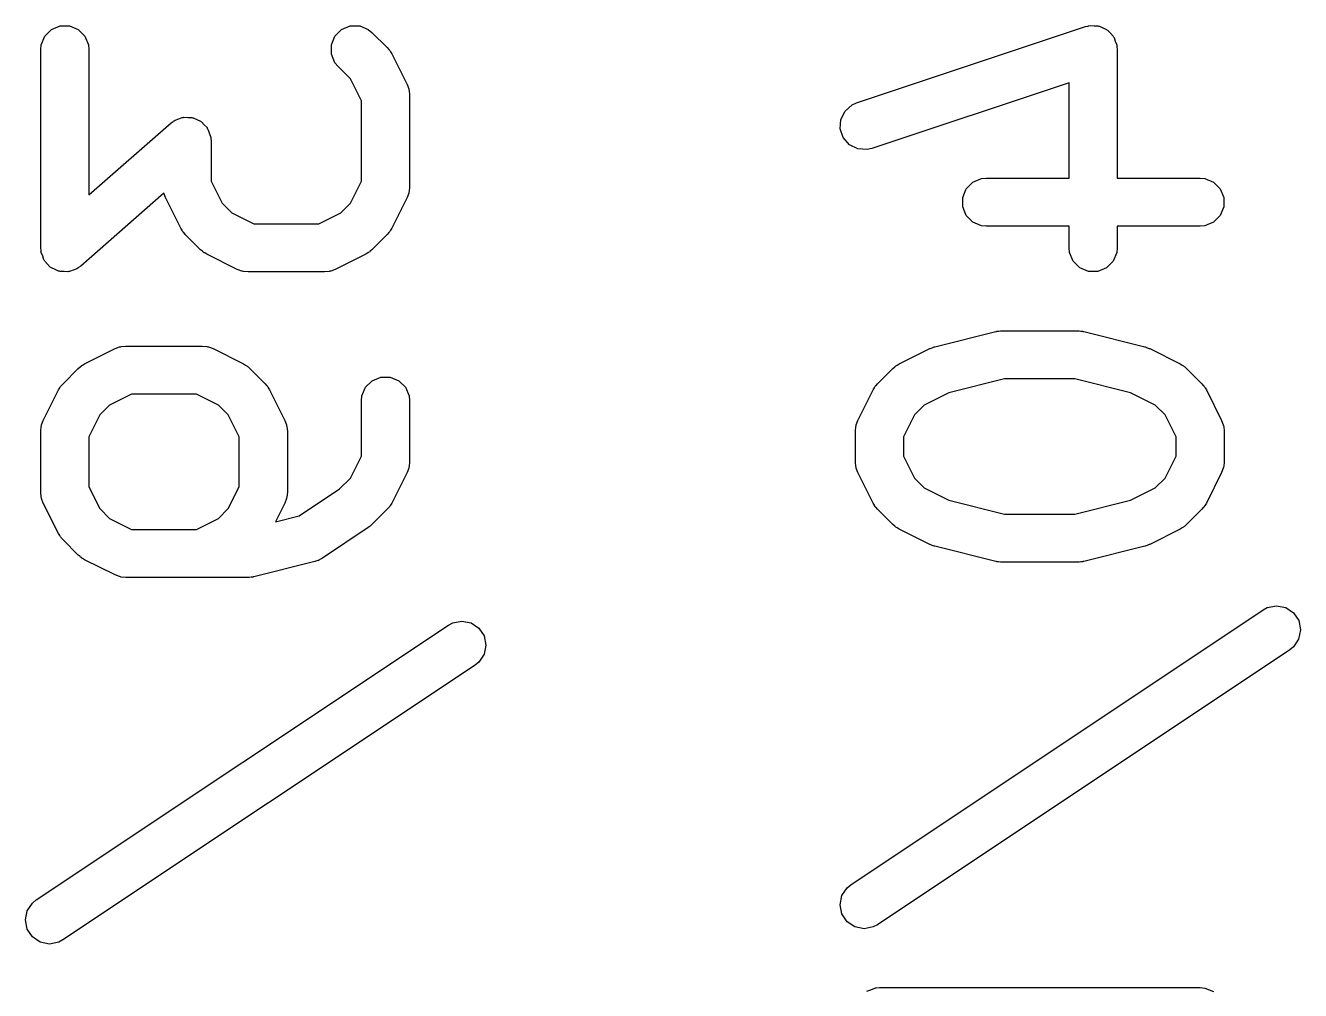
# Model space of a CAD drawing. Extents: x 2.6 to 14.1, y -9.2 to -3.9.
# Drawn here: x 4.1648 to 4.3213, y -9.0203 to -8.9019 of the extents above; entities that cross this region are included whole.
import ezdxf

# ---------------------------------------------------------------- set-up
doc = ezdxf.new("R2010")
doc.units = 0
doc.header["$MEASUREMENT"] = 0
doc.layers.add('BLACK', color=7, linetype='CONTINUOUS')

msp = doc.modelspace()

# ---------------------------------------------------------------- linework, layer by layer
at = {"layer": 'BLACK', "linetype": 'CONTINUOUS'}
for p, q in [((4.16719, -8.9032), (4.168, -8.90238)), ((4.168, -8.90238), (4.16907, -8.90194)), ((4.16907, -8.90194), (4.17022, -8.90194)), ((4.17022, -8.90194), (4.17128, -8.90238)), ((4.17128, -8.90238), (4.1721, -8.9032)), ((4.20281, -8.9032), (4.20362, -8.90238)), ((4.20362, -8.90238), (4.20469, -8.90194)), ((4.20469, -8.90194), (4.20584, -8.90194)), ((4.20584, -8.90194), (4.2069, -8.90238)), ((4.2069, -8.90238), (4.20735, -8.90275)), ((4.20735, -8.90275), (4.20923, -8.90462)), ((4.26683, -8.91141), (4.29496, -8.90203)), ((4.29496, -8.90203), (4.29524, -8.90197)), ((4.29524, -8.90197), (4.29531, -8.90194)), ((4.29531, -8.90194), (4.29537, -8.90194)), ((4.29537, -8.90194), (4.29552, -8.90191)), ((4.29552, -8.90191), (4.29599, -8.90194)), ((4.29599, -8.90194), (4.29647, -8.90194)), ((4.29647, -8.90194), (4.29656, -8.90198)), ((4.29656, -8.90198), (4.29667, -8.90199)), ((4.29667, -8.90199), (4.29709, -8.9022)), ((4.29709, -8.9022), (4.29753, -8.90238)), ((4.29753, -8.90238), (4.2976, -8.90246)), ((4.2976, -8.90246), (4.2977, -8.9025)), ((4.2977, -8.9025), (4.29801, -8.90286)), ((4.29801, -8.90286), (4.29834, -8.9032)), ((4.16669, -8.90484), (4.16675, -8.90426)), ((4.16675, -8.90426), (4.16719, -8.9032)), ((4.1721, -8.9032), (4.17254, -8.90426)), ((4.17254, -8.90426), (4.1726, -8.90484)), ((4.20237, -8.90426), (4.20281, -8.9032)), ((4.20237, -8.90541), (4.20237, -8.90426)), ((4.20923, -8.90462), (4.20941, -8.90485)), ((4.29834, -8.9032), (4.29838, -8.90329)), ((4.29838, -8.90329), (4.29845, -8.90337)), ((4.29845, -8.90337), (4.2986, -8.90382)), ((4.2986, -8.90382), (4.29879, -8.90426)), ((4.29879, -8.90426), (4.2988, -8.90441)), ((4.2988, -8.90441), (4.29882, -8.90447)), ((4.29882, -8.90447), (4.29881, -8.90454)), ((4.29881, -8.90454), (4.29884, -8.90484)), ((4.16669, -8.92921), (4.16669, -8.90484)), ((4.1726, -8.90484), (4.1726, -8.9227)), ((4.20281, -8.90648), (4.20237, -8.90541)), ((4.20941, -8.90485), (4.20947, -8.9049)), ((4.20947, -8.9049), (4.20953, -8.90499)), ((4.20953, -8.90499), (4.20959, -8.90507)), ((4.20959, -8.90507), (4.20962, -8.90514)), ((4.20962, -8.90514), (4.20978, -8.90539)), ((4.20978, -8.90539), (4.21165, -8.90914)), ((4.29884, -8.90484), (4.29884, -8.92063)), ((4.20318, -8.90692), (4.20281, -8.90648)), ((4.20471, -8.90846), (4.20318, -8.90692)), ((4.20606, -8.91116), (4.20471, -8.90846)), ((4.21165, -8.90914), (4.21186, -8.90968)), ((4.29294, -8.90893), (4.2687, -8.91701)), ((4.29294, -8.92063), (4.29294, -8.90893)), ((4.21186, -8.90968), (4.21187, -8.90979)), ((4.21187, -8.90979), (4.21191, -8.90988)), ((4.21191, -8.90988), (4.21197, -8.91046)), ((4.21197, -8.91046), (4.21197, -8.92171)), ((4.20606, -8.92101), (4.20606, -8.91116)), ((4.26492, -8.91343), (4.26544, -8.9124)), ((4.26544, -8.9124), (4.26631, -8.91164)), ((4.26631, -8.91164), (4.26683, -8.91141)), ((4.1726, -8.9227), (4.1827, -8.91386)), ((4.1827, -8.91386), (4.18295, -8.91368)), ((4.18295, -8.91368), (4.183, -8.91363)), ((4.183, -8.91363), (4.18305, -8.91361)), ((4.18305, -8.91361), (4.18317, -8.91353)), ((4.18317, -8.91353), (4.18362, -8.91337)), ((4.18362, -8.91337), (4.18406, -8.91319)), ((4.18406, -8.91319), (4.18416, -8.91319)), ((4.18416, -8.91319), (4.18426, -8.91316)), ((4.18426, -8.91316), (4.18474, -8.91319)), ((4.18474, -8.91319), (4.18522, -8.91319)), ((4.18522, -8.91319), (4.18531, -8.91323)), ((4.18531, -8.91323), (4.18541, -8.91323)), ((4.18541, -8.91323), (4.18584, -8.91345)), ((4.18584, -8.91345), (4.18628, -8.91363)), ((4.18628, -8.91363), (4.18635, -8.9137)), ((4.18635, -8.9137), (4.18644, -8.91374)), ((4.18644, -8.91374), (4.18676, -8.9141)), ((4.26484, -8.91458), (4.26492, -8.91343)), ((4.18676, -8.9141), (4.1871, -8.91444)), ((4.1871, -8.91444), (4.18713, -8.91454)), ((4.18713, -8.91454), (4.1872, -8.91461)), ((4.1872, -8.91461), (4.18735, -8.91507)), ((4.18735, -8.91507), (4.18754, -8.91551)), ((4.18754, -8.91551), (4.18755, -8.91565)), ((4.2652, -8.91567), (4.26484, -8.91458)), ((4.18755, -8.91565), (4.18757, -8.9157)), ((4.18757, -8.9157), (4.18756, -8.91578)), ((4.18756, -8.91578), (4.18759, -8.91608)), ((4.18759, -8.91608), (4.18759, -8.92101)), ((4.26596, -8.91654), (4.2652, -8.91567)), ((4.26699, -8.91706), (4.26596, -8.91654)), ((4.26814, -8.91714), (4.26699, -8.91706)), ((4.2687, -8.91701), (4.26814, -8.91714)), ((4.18759, -8.92101), (4.18894, -8.92371)), ((4.20471, -8.92371), (4.20606, -8.92101)), ((4.21197, -8.92171), (4.21191, -8.92228)), ((4.28031, -8.92194), (4.28113, -8.92113)), ((4.28113, -8.92113), (4.28219, -8.92069)), ((4.28219, -8.92069), (4.28277, -8.92063)), ((4.28277, -8.92063), (4.29294, -8.92063)), ((4.29884, -8.92063), (4.30901, -8.92063)), ((4.30901, -8.92063), (4.30959, -8.92069)), ((4.30959, -8.92069), (4.31065, -8.92113)), ((4.31065, -8.92113), (4.31147, -8.92194)), ((4.1818, -8.9225), (4.17159, -8.93143)), ((4.182, -8.92303), (4.1818, -8.9225)), ((4.18387, -8.92678), (4.182, -8.92303)), ((4.21165, -8.92303), (4.20978, -8.92678)), ((4.21186, -8.92249), (4.21165, -8.92303)), ((4.21187, -8.92238), (4.21186, -8.92249)), ((4.21191, -8.92228), (4.21187, -8.92238)), ((4.27987, -8.92301), (4.28031, -8.92194)), ((4.27987, -8.92416), (4.27987, -8.92301)), ((4.31147, -8.92194), (4.31191, -8.92301)), ((4.31191, -8.92301), (4.31191, -8.92416)), ((4.18894, -8.92371), (4.19014, -8.92491)), ((4.19014, -8.92491), (4.19284, -8.92625)), ((4.20082, -8.92625), (4.20351, -8.92491)), ((4.20351, -8.92491), (4.20471, -8.92371)), ((4.28031, -8.92522), (4.27987, -8.92416)), ((4.31191, -8.92416), (4.31147, -8.92522)), ((4.19284, -8.92625), (4.20082, -8.92625)), ((4.28113, -8.92604), (4.28031, -8.92522)), ((4.28219, -8.92648), (4.28113, -8.92604)), ((4.28277, -8.92654), (4.28219, -8.92648)), ((4.29294, -8.92654), (4.28277, -8.92654)), ((4.29294, -8.92921), (4.29294, -8.92654)), ((4.30901, -8.92654), (4.29884, -8.92654)), ((4.29884, -8.92654), (4.29884, -8.92921)), ((4.30959, -8.92648), (4.30901, -8.92654)), ((4.31065, -8.92604), (4.30959, -8.92648)), ((4.31147, -8.92522), (4.31065, -8.92604)), ((4.18403, -8.92703), (4.18387, -8.92678)), ((4.18406, -8.9271), (4.18403, -8.92703)), ((4.18413, -8.92718), (4.18406, -8.9271)), ((4.18418, -8.92727), (4.18413, -8.92718)), ((4.18424, -8.92732), (4.18418, -8.92727)), ((4.18443, -8.92755), (4.18424, -8.92732)), ((4.1863, -8.92942), (4.18443, -8.92755)), ((4.20923, -8.92755), (4.20735, -8.92942)), ((4.20941, -8.92732), (4.20923, -8.92755)), ((4.20947, -8.92727), (4.20941, -8.92732)), ((4.20953, -8.92718), (4.20947, -8.92727)), ((4.20959, -8.9271), (4.20953, -8.92718)), ((4.20962, -8.92703), (4.20959, -8.9271)), ((4.20978, -8.92678), (4.20962, -8.92703)), ((4.16672, -8.92951), (4.16669, -8.92921)), ((4.16671, -8.92959), (4.16672, -8.92951)), ((4.16673, -8.92964), (4.16671, -8.92959)), ((4.16675, -8.92978), (4.16673, -8.92964)), ((4.18653, -8.92961), (4.1863, -8.92942)), ((4.18658, -8.92967), (4.18653, -8.92961)), ((4.18667, -8.92972), (4.18658, -8.92967)), ((4.20707, -8.92967), (4.20698, -8.92972)), ((4.20712, -8.92961), (4.20707, -8.92967)), ((4.20735, -8.92942), (4.20712, -8.92961)), ((4.29299, -8.92978), (4.29294, -8.92921)), ((4.29884, -8.92921), (4.29879, -8.92978)), ((4.16693, -8.93023), (4.16675, -8.92978)), ((4.16708, -8.93068), (4.16693, -8.93023)), ((4.16715, -8.93076), (4.16708, -8.93068)), ((4.16719, -8.93085), (4.16715, -8.93076)), ((4.16753, -8.93119), (4.16719, -8.93085)), ((4.16784, -8.93155), (4.16753, -8.93119)), ((4.18675, -8.92979), (4.18667, -8.92972)), ((4.18682, -8.92982), (4.18675, -8.92979)), ((4.18707, -8.92997), (4.18682, -8.92982)), ((4.19082, -8.93185), (4.18707, -8.92997)), ((4.20658, -8.92997), (4.20283, -8.93185)), ((4.20683, -8.92982), (4.20658, -8.92997)), ((4.2069, -8.92979), (4.20683, -8.92982)), ((4.20698, -8.92972), (4.2069, -8.92979)), ((4.29343, -8.93085), (4.29299, -8.92978)), ((4.29425, -8.93166), (4.29343, -8.93085)), ((4.29834, -8.93085), (4.29753, -8.93166)), ((4.29879, -8.92978), (4.29834, -8.93085)), ((4.16793, -8.93159), (4.16784, -8.93155)), ((4.168, -8.93166), (4.16793, -8.93159)), ((4.16844, -8.93185), (4.168, -8.93166)), ((4.16888, -8.93206), (4.16844, -8.93185)), ((4.16897, -8.93207), (4.16888, -8.93206)), ((4.16907, -8.9321), (4.16897, -8.93207)), ((4.16955, -8.9321), (4.16907, -8.9321)), ((4.17002, -8.93214), (4.16955, -8.9321)), ((4.17012, -8.9321), (4.17002, -8.93214)), ((4.17022, -8.9321), (4.17012, -8.9321)), ((4.17066, -8.93192), (4.17022, -8.9321)), ((4.17112, -8.93177), (4.17066, -8.93192)), ((4.17123, -8.93168), (4.17112, -8.93177)), ((4.17128, -8.93166), (4.17123, -8.93168)), ((4.17134, -8.93161), (4.17128, -8.93166)), ((4.17159, -8.93143), (4.17134, -8.93161)), ((4.19136, -8.93206), (4.19082, -8.93185)), ((4.19147, -8.93206), (4.19136, -8.93206)), ((4.19156, -8.9321), (4.19147, -8.93206)), ((4.19214, -8.93216), (4.19156, -8.9321)), ((4.20151, -8.93216), (4.19214, -8.93216)), ((4.20209, -8.9321), (4.20151, -8.93216)), ((4.20219, -8.93206), (4.20209, -8.9321)), ((4.20229, -8.93206), (4.20219, -8.93206)), ((4.20283, -8.93185), (4.20229, -8.93206)), ((4.29531, -8.9321), (4.29425, -8.93166)), ((4.29647, -8.9321), (4.29531, -8.9321)), ((4.29753, -8.93166), (4.29647, -8.9321)), ((4.27643, -8.94134), (4.28392, -8.93947)), ((4.28392, -8.93947), (4.28402, -8.93945)), ((4.28402, -8.93945), (4.28406, -8.93944)), ((4.28406, -8.93944), (4.28428, -8.93941)), ((4.28428, -8.93941), (4.2845, -8.93938)), ((4.2845, -8.93938), (4.28454, -8.93939)), ((4.28454, -8.93939), (4.28464, -8.93938)), ((4.28464, -8.93938), (4.29401, -8.93938)), ((4.29401, -8.93938), (4.29411, -8.93939)), ((4.29411, -8.93939), (4.29416, -8.93938)), ((4.29416, -8.93938), (4.29437, -8.93941)), ((4.29437, -8.93941), (4.29459, -8.93944)), ((4.29459, -8.93944), (4.29463, -8.93945)), ((4.29463, -8.93945), (4.29473, -8.93947)), ((4.29473, -8.93947), (4.30223, -8.94134)), ((4.17207, -8.94344), (4.17582, -8.94156)), ((4.17582, -8.94156), (4.17636, -8.94136)), ((4.17636, -8.94136), (4.17647, -8.94135)), ((4.17647, -8.94135), (4.17657, -8.94131)), ((4.17657, -8.94131), (4.17714, -8.94125)), ((4.17714, -8.94125), (4.18652, -8.94125)), ((4.18652, -8.94125), (4.18709, -8.94131)), ((4.18709, -8.94131), (4.18719, -8.94135)), ((4.18719, -8.94135), (4.1873, -8.94136)), ((4.1873, -8.94136), (4.18784, -8.94156)), ((4.18784, -8.94156), (4.19159, -8.94344)), ((4.27207, -8.94344), (4.27582, -8.94156)), ((4.27582, -8.94156), (4.27586, -8.94155)), ((4.27586, -8.94155), (4.27588, -8.94154)), ((4.27588, -8.94154), (4.27612, -8.94145)), ((4.27612, -8.94145), (4.27636, -8.94136)), ((4.27636, -8.94136), (4.27638, -8.94136)), ((4.27638, -8.94136), (4.27643, -8.94134)), ((4.30223, -8.94134), (4.30227, -8.94136)), ((4.30227, -8.94136), (4.30229, -8.94136)), ((4.30229, -8.94136), (4.30253, -8.94145)), ((4.30253, -8.94145), (4.30277, -8.94154)), ((4.30277, -8.94154), (4.30279, -8.94155)), ((4.30279, -8.94155), (4.30283, -8.94156)), ((4.30283, -8.94156), (4.30658, -8.94344)), ((4.17153, -8.94381), (4.17158, -8.94375)), ((4.17158, -8.94375), (4.17167, -8.94369)), ((4.17167, -8.94369), (4.17175, -8.94363)), ((4.17175, -8.94363), (4.17182, -8.9436)), ((4.17182, -8.9436), (4.17207, -8.94344)), ((4.19159, -8.94344), (4.19183, -8.9436)), ((4.19183, -8.9436), (4.19191, -8.94363)), ((4.19191, -8.94363), (4.19199, -8.94369)), ((4.19199, -8.94369), (4.19208, -8.94375)), ((4.19208, -8.94375), (4.19213, -8.94381)), ((4.27153, -8.94381), (4.27158, -8.94375)), ((4.27158, -8.94375), (4.27167, -8.94369)), ((4.27167, -8.94369), (4.27175, -8.94363)), ((4.27175, -8.94363), (4.27182, -8.9436)), ((4.27182, -8.9436), (4.27207, -8.94344)), ((4.30658, -8.94344), (4.30683, -8.9436)), ((4.30683, -8.9436), (4.3069, -8.94363)), ((4.3069, -8.94363), (4.30698, -8.94369)), ((4.30698, -8.94369), (4.30707, -8.94375)), ((4.30707, -8.94375), (4.30712, -8.94381)), ((4.16943, -8.94587), (4.1713, -8.94399)), ((4.1713, -8.94399), (4.17153, -8.94381)), ((4.19213, -8.94381), (4.19235, -8.94399)), ((4.19235, -8.94399), (4.19423, -8.94587)), ((4.20737, -8.9455), (4.20844, -8.94506)), ((4.20844, -8.94506), (4.20959, -8.94506)), ((4.20959, -8.94506), (4.21065, -8.9455)), ((4.26943, -8.94587), (4.2713, -8.94399)), ((4.2713, -8.94399), (4.27153, -8.94381)), ((4.285, -8.94528), (4.27817, -8.94699)), ((4.29365, -8.94528), (4.285, -8.94528)), ((4.30048, -8.94699), (4.29365, -8.94528)), ((4.30712, -8.94381), (4.30735, -8.94399)), ((4.30735, -8.94399), (4.30923, -8.94587)), ((4.167, -8.95038), (4.16888, -8.94663)), ((4.16888, -8.94663), (4.16903, -8.94639)), ((4.16903, -8.94639), (4.16906, -8.94631)), ((4.16906, -8.94631), (4.16913, -8.94623)), ((4.16913, -8.94623), (4.16918, -8.94615)), ((4.16918, -8.94615), (4.16924, -8.94609)), ((4.16924, -8.94609), (4.16943, -8.94587)), ((4.19423, -8.94587), (4.19441, -8.94609)), ((4.19441, -8.94609), (4.19447, -8.94615)), ((4.19447, -8.94615), (4.19453, -8.94623)), ((4.19453, -8.94623), (4.19459, -8.94631)), ((4.19459, -8.94631), (4.19462, -8.94639)), ((4.19462, -8.94639), (4.19478, -8.94663)), ((4.19478, -8.94663), (4.19666, -8.95038)), ((4.20612, -8.94738), (4.20656, -8.94631)), ((4.20656, -8.94631), (4.20737, -8.9455)), ((4.21065, -8.9455), (4.21147, -8.94631)), ((4.21147, -8.94631), (4.21191, -8.94738)), ((4.267, -8.95038), (4.26888, -8.94663)), ((4.26888, -8.94663), (4.26903, -8.94639)), ((4.26903, -8.94639), (4.26906, -8.94631)), ((4.26906, -8.94631), (4.26913, -8.94623)), ((4.26913, -8.94623), (4.26918, -8.94615)), ((4.26918, -8.94615), (4.26924, -8.94609)), ((4.26924, -8.94609), (4.26943, -8.94587)), ((4.30923, -8.94587), (4.30941, -8.94609)), ((4.30941, -8.94609), (4.30947, -8.94615)), ((4.30947, -8.94615), (4.30953, -8.94623)), ((4.30953, -8.94623), (4.30959, -8.94631)), ((4.30959, -8.94631), (4.30962, -8.94639)), ((4.30962, -8.94639), (4.30978, -8.94663)), ((4.30978, -8.94663), (4.31165, -8.95038)), ((4.17784, -8.94716), (4.17514, -8.94851)), ((4.18582, -8.94716), (4.17784, -8.94716)), ((4.18852, -8.94851), (4.18582, -8.94716)), ((4.20606, -8.94796), (4.20612, -8.94738)), ((4.20606, -8.95476), (4.20606, -8.94796)), ((4.21191, -8.94738), (4.21197, -8.94796)), ((4.21197, -8.94796), (4.21197, -8.95545)), ((4.27817, -8.94699), (4.27514, -8.94851)), ((4.30351, -8.94851), (4.30048, -8.94699)), ((4.17394, -8.9497), (4.1726, -8.9524)), ((4.17514, -8.94851), (4.17394, -8.9497)), ((4.18971, -8.9497), (4.18852, -8.94851)), ((4.19106, -8.9524), (4.18971, -8.9497)), ((4.27394, -8.9497), (4.2726, -8.9524)), ((4.27514, -8.94851), (4.27394, -8.9497)), ((4.30471, -8.9497), (4.30351, -8.94851)), ((4.30606, -8.9524), (4.30471, -8.9497)), ((4.16669, -8.9517), (4.16675, -8.95113)), ((4.16675, -8.95113), (4.16679, -8.95103)), ((4.16679, -8.95093), (4.167, -8.95038)), ((4.16679, -8.95103), (4.16679, -8.95093)), ((4.19666, -8.95038), (4.19686, -8.95093)), ((4.19686, -8.95093), (4.19687, -8.95103)), ((4.19687, -8.95103), (4.19691, -8.95113)), ((4.19691, -8.95113), (4.19697, -8.9517)), ((4.26669, -8.9517), (4.26675, -8.95113)), ((4.26675, -8.95113), (4.26679, -8.95103)), ((4.26679, -8.95093), (4.267, -8.95038)), ((4.26679, -8.95103), (4.26679, -8.95093)), ((4.31165, -8.95038), (4.31186, -8.95093)), ((4.31186, -8.95093), (4.31187, -8.95103)), ((4.31187, -8.95103), (4.31191, -8.95113)), ((4.31191, -8.95113), (4.31197, -8.9517)), ((4.16669, -8.9592), (4.16669, -8.9517)), ((4.1726, -8.9524), (4.1726, -8.95851)), ((4.19106, -8.95851), (4.19106, -8.9524)), ((4.19697, -8.9517), (4.19697, -8.9592)), ((4.26669, -8.95545), (4.26669, -8.9517)), ((4.2726, -8.9524), (4.2726, -8.95476)), ((4.30606, -8.95476), (4.30606, -8.9524)), ((4.31197, -8.9517), (4.31197, -8.95545)), ((4.20471, -8.95745), (4.20606, -8.95476)), ((4.21186, -8.95623), (4.21165, -8.95678)), ((4.21187, -8.95613), (4.21186, -8.95623)), ((4.21191, -8.95603), (4.21187, -8.95613)), ((4.21197, -8.95545), (4.21191, -8.95603)), ((4.26675, -8.95603), (4.26669, -8.95545)), ((4.26679, -8.95613), (4.26675, -8.95603)), ((4.26679, -8.95623), (4.26679, -8.95613)), ((4.267, -8.95678), (4.26679, -8.95623)), ((4.2726, -8.95476), (4.27394, -8.95745)), ((4.30471, -8.95745), (4.30606, -8.95476)), ((4.31186, -8.95623), (4.31165, -8.95678)), ((4.31187, -8.95613), (4.31186, -8.95623)), ((4.31191, -8.95603), (4.31187, -8.95613)), ((4.31197, -8.95545), (4.31191, -8.95603)), ((4.20338, -8.95878), (4.20471, -8.95745)), ((4.21165, -8.95678), (4.20978, -8.96052)), ((4.26888, -8.96052), (4.267, -8.95678)), ((4.27394, -8.95745), (4.27514, -8.95865)), ((4.30351, -8.95865), (4.30471, -8.95745)), ((4.31165, -8.95678), (4.30978, -8.96052)), ((4.16675, -8.95978), (4.16669, -8.9592)), ((4.1726, -8.95851), (4.17394, -8.9612)), ((4.18971, -8.9612), (4.19106, -8.95851)), ((4.19697, -8.9592), (4.19691, -8.95978)), ((4.19843, -8.96209), (4.20338, -8.95878)), ((4.27514, -8.95865), (4.27817, -8.96017)), ((4.30048, -8.96017), (4.30351, -8.95865)), ((4.16679, -8.95988), (4.16675, -8.95978)), ((4.16679, -8.95998), (4.16679, -8.95988)), ((4.167, -8.96052), (4.16679, -8.95998)), ((4.16888, -8.96427), (4.167, -8.96052)), ((4.19666, -8.96052), (4.19551, -8.96282)), ((4.19686, -8.95998), (4.19666, -8.96052)), ((4.19687, -8.95988), (4.19686, -8.95998)), ((4.19691, -8.95978), (4.19687, -8.95988)), ((4.20953, -8.96093), (4.20947, -8.96101)), ((4.20959, -8.96084), (4.20953, -8.96093)), ((4.20962, -8.96077), (4.20959, -8.96084)), ((4.20978, -8.96052), (4.20962, -8.96077)), ((4.26903, -8.96077), (4.26888, -8.96052)), ((4.26906, -8.96084), (4.26903, -8.96077)), ((4.26913, -8.96093), (4.26906, -8.96084)), ((4.26918, -8.96101), (4.26913, -8.96093)), ((4.27817, -8.96017), (4.285, -8.96188)), ((4.29365, -8.96188), (4.30048, -8.96017)), ((4.30953, -8.96093), (4.30947, -8.96101)), ((4.30959, -8.96084), (4.30953, -8.96093)), ((4.30962, -8.96077), (4.30959, -8.96084)), ((4.30978, -8.96052), (4.30962, -8.96077)), ((4.17394, -8.9612), (4.17514, -8.9624)), ((4.17514, -8.9624), (4.17784, -8.96375)), ((4.18582, -8.96375), (4.18852, -8.9624)), ((4.18852, -8.9624), (4.18971, -8.9612)), ((4.19551, -8.96282), (4.19843, -8.96209)), ((4.20923, -8.96129), (4.20735, -8.96317)), ((4.20941, -8.96107), (4.20923, -8.96129)), ((4.20947, -8.96101), (4.20941, -8.96107)), ((4.26924, -8.96107), (4.26918, -8.96101)), ((4.26943, -8.96129), (4.26924, -8.96107)), ((4.2713, -8.96317), (4.26943, -8.96129)), ((4.285, -8.96188), (4.29365, -8.96188)), ((4.30923, -8.96129), (4.30735, -8.96317)), ((4.30941, -8.96107), (4.30923, -8.96129)), ((4.30947, -8.96101), (4.30941, -8.96107)), ((4.17784, -8.96375), (4.18582, -8.96375)), ((4.2069, -8.96354), (4.20128, -8.96729)), ((4.20712, -8.96335), (4.2069, -8.96353)), ((4.2069, -8.96353), (4.2069, -8.96353)), ((4.2069, -8.96353), (4.2069, -8.96354)), ((4.20735, -8.96317), (4.20712, -8.96335)), ((4.20735, -8.96317), (4.20735, -8.96317)), ((4.20735, -8.96317), (4.20735, -8.96317)), ((4.27153, -8.96335), (4.2713, -8.96317)), ((4.27158, -8.96341), (4.27153, -8.96335)), ((4.27167, -8.96347), (4.27158, -8.96341)), ((4.27175, -8.96353), (4.27167, -8.96347)), ((4.27182, -8.96356), (4.27175, -8.96353)), ((4.27207, -8.96372), (4.27182, -8.96356)), ((4.27582, -8.96559), (4.27207, -8.96372)), ((4.30658, -8.96372), (4.30283, -8.96559)), ((4.30683, -8.96356), (4.30658, -8.96372)), ((4.3069, -8.96353), (4.30683, -8.96356)), ((4.30698, -8.96347), (4.3069, -8.96353)), ((4.30707, -8.96341), (4.30698, -8.96347)), ((4.30712, -8.96335), (4.30707, -8.96341)), ((4.30735, -8.96317), (4.30712, -8.96335)), ((4.16903, -8.96452), (4.16888, -8.96427)), ((4.16906, -8.96459), (4.16903, -8.96452)), ((4.16913, -8.96467), (4.16906, -8.96459)), ((4.16918, -8.96476), (4.16913, -8.96467)), ((4.16924, -8.96482), (4.16918, -8.96476)), ((4.16943, -8.96504), (4.16924, -8.96482)), ((4.1713, -8.96692), (4.16943, -8.96504)), ((4.27586, -8.96561), (4.27582, -8.96559)), ((4.27588, -8.96562), (4.27586, -8.96561)), ((4.27612, -8.96571), (4.27588, -8.96562)), ((4.30277, -8.96562), (4.30253, -8.96571)), ((4.30279, -8.96561), (4.30277, -8.96562)), ((4.30283, -8.96559), (4.30279, -8.96561)), ((4.17153, -8.9671), (4.1713, -8.96692)), ((4.17158, -8.96716), (4.17153, -8.9671)), ((4.17167, -8.96722), (4.17158, -8.96716)), ((4.17175, -8.96728), (4.17167, -8.96722)), ((4.27636, -8.9658), (4.27612, -8.96571)), ((4.27638, -8.9658), (4.27636, -8.9658)), ((4.27643, -8.96582), (4.27638, -8.9658)), ((4.28392, -8.96769), (4.27643, -8.96582)), ((4.30223, -8.96582), (4.29473, -8.96769)), ((4.30227, -8.9658), (4.30223, -8.96582)), ((4.30229, -8.9658), (4.30227, -8.9658)), ((4.30253, -8.96571), (4.30229, -8.9658)), ((4.17182, -8.96731), (4.17175, -8.96728)), ((4.17207, -8.96747), (4.17182, -8.96731)), ((4.17582, -8.96934), (4.17207, -8.96747)), ((4.20035, -8.96769), (4.19286, -8.96957)), ((4.20069, -8.96757), (4.20035, -8.96769)), ((4.20077, -8.96756), (4.20069, -8.96757)), ((4.20083, -8.96752), (4.20077, -8.96756)), ((4.2009, -8.9675), (4.20083, -8.96752)), ((4.20096, -8.96745), (4.2009, -8.9675)), ((4.20128, -8.96729), (4.20096, -8.96745)), ((4.28402, -8.96771), (4.28392, -8.96769)), ((4.28406, -8.96772), (4.28402, -8.96771)), ((4.28428, -8.96775), (4.28406, -8.96772)), ((4.2845, -8.96778), (4.28428, -8.96775)), ((4.28454, -8.96777), (4.2845, -8.96778)), ((4.28464, -8.96778), (4.28454, -8.96777)), ((4.29401, -8.96778), (4.28464, -8.96778)), ((4.29411, -8.96777), (4.29401, -8.96778)), ((4.29416, -8.96778), (4.29411, -8.96777)), ((4.29437, -8.96775), (4.29416, -8.96778)), ((4.29459, -8.96772), (4.29437, -8.96775)), ((4.29463, -8.96771), (4.29459, -8.96772)), ((4.29473, -8.96769), (4.29463, -8.96771)), ((4.17636, -8.96955), (4.17582, -8.96934)), ((4.17647, -8.96956), (4.17636, -8.96955)), ((4.17657, -8.9696), (4.17647, -8.96956)), ((4.17714, -8.96966), (4.17657, -8.9696)), ((4.19214, -8.96966), (4.17714, -8.96966)), ((4.19224, -8.96965), (4.19214, -8.96966)), ((4.19228, -8.96965), (4.19224, -8.96965)), ((4.1925, -8.96962), (4.19228, -8.96965)), ((4.19272, -8.9696), (4.1925, -8.96962)), ((4.19276, -8.96958), (4.19272, -8.9696)), ((4.19286, -8.96957), (4.19276, -8.96958)), ((4.31675, -8.97362), (4.31726, -8.97335)), ((4.31726, -8.97335), (4.31839, -8.97312)), ((4.31839, -8.97312), (4.31952, -8.97335)), ((4.31952, -8.97335), (4.32048, -8.97399)), ((4.21726, -8.97522), (4.21839, -8.975)), ((4.21839, -8.975), (4.21952, -8.97522)), ((4.26613, -9.00737), (4.31675, -8.97362)), ((4.32048, -8.97399), (4.32112, -8.97495)), ((4.32112, -8.97495), (4.32134, -8.97608)), ((4.16613, -9.00924), (4.21675, -8.97549)), ((4.21675, -8.97549), (4.21726, -8.97522)), ((4.21952, -8.97522), (4.22048, -8.97587)), ((4.22048, -8.97587), (4.22112, -8.97682)), ((4.32134, -8.97608), (4.32111, -8.97721)), ((4.22134, -8.97795), (4.22111, -8.97908)), ((4.22112, -8.97682), (4.22134, -8.97795)), ((4.32047, -8.97817), (4.32002, -8.97853)), ((4.32111, -8.97721), (4.32047, -8.97817)), ((4.22111, -8.97908), (4.22047, -8.98004)), ((4.32002, -8.97853), (4.26941, -9.01228)), ((4.22002, -8.98041), (4.16941, -9.01415)), ((4.22047, -8.98004), (4.22002, -8.98041)), ((4.26504, -9.00869), (4.26568, -9.00773)), ((4.26568, -9.00773), (4.26613, -9.00737)), ((4.16568, -9.00961), (4.16613, -9.00924)), ((4.26481, -9.00982), (4.26504, -9.00869)), ((4.16481, -9.01169), (4.16504, -9.01056)), ((4.16504, -9.01056), (4.16568, -9.00961)), ((4.26504, -9.01095), (4.26481, -9.00982)), ((4.26568, -9.01191), (4.26504, -9.01095)), ((4.16504, -9.01282), (4.16481, -9.01169)), ((4.26663, -9.01255), (4.26568, -9.01191)), ((4.26776, -9.01278), (4.26663, -9.01255)), ((4.26889, -9.01255), (4.26776, -9.01278)), ((4.26941, -9.01228), (4.26889, -9.01255)), ((4.16568, -9.01378), (4.16504, -9.01282)), ((4.16663, -9.01442), (4.16568, -9.01378)), ((4.16941, -9.01415), (4.16889, -9.01443)), ((4.16776, -9.01465), (4.16663, -9.01442)), ((4.16889, -9.01443), (4.16776, -9.01465)), ((4.26811, -9.02042), (4.26859, -9.02025)), ((4.26859, -9.02025), (4.26907, -9.02005)), ((4.26907, -9.02005), (4.26916, -9.02004)), ((4.26916, -9.02004), (4.26919, -9.02003)), ((4.26919, -9.02003), (4.26926, -9.02003)), ((4.26926, -9.02003), (4.26964, -9.01999)), ((4.26964, -9.01999), (4.30901, -9.01999)), ((4.30901, -9.01999), (4.30959, -9.02005)), ((4.30959, -9.02005), (4.31065, -9.02049))]:
    msp.add_line(p, q, dxfattribs=at)

doc.saveas('drawing.dxf')
